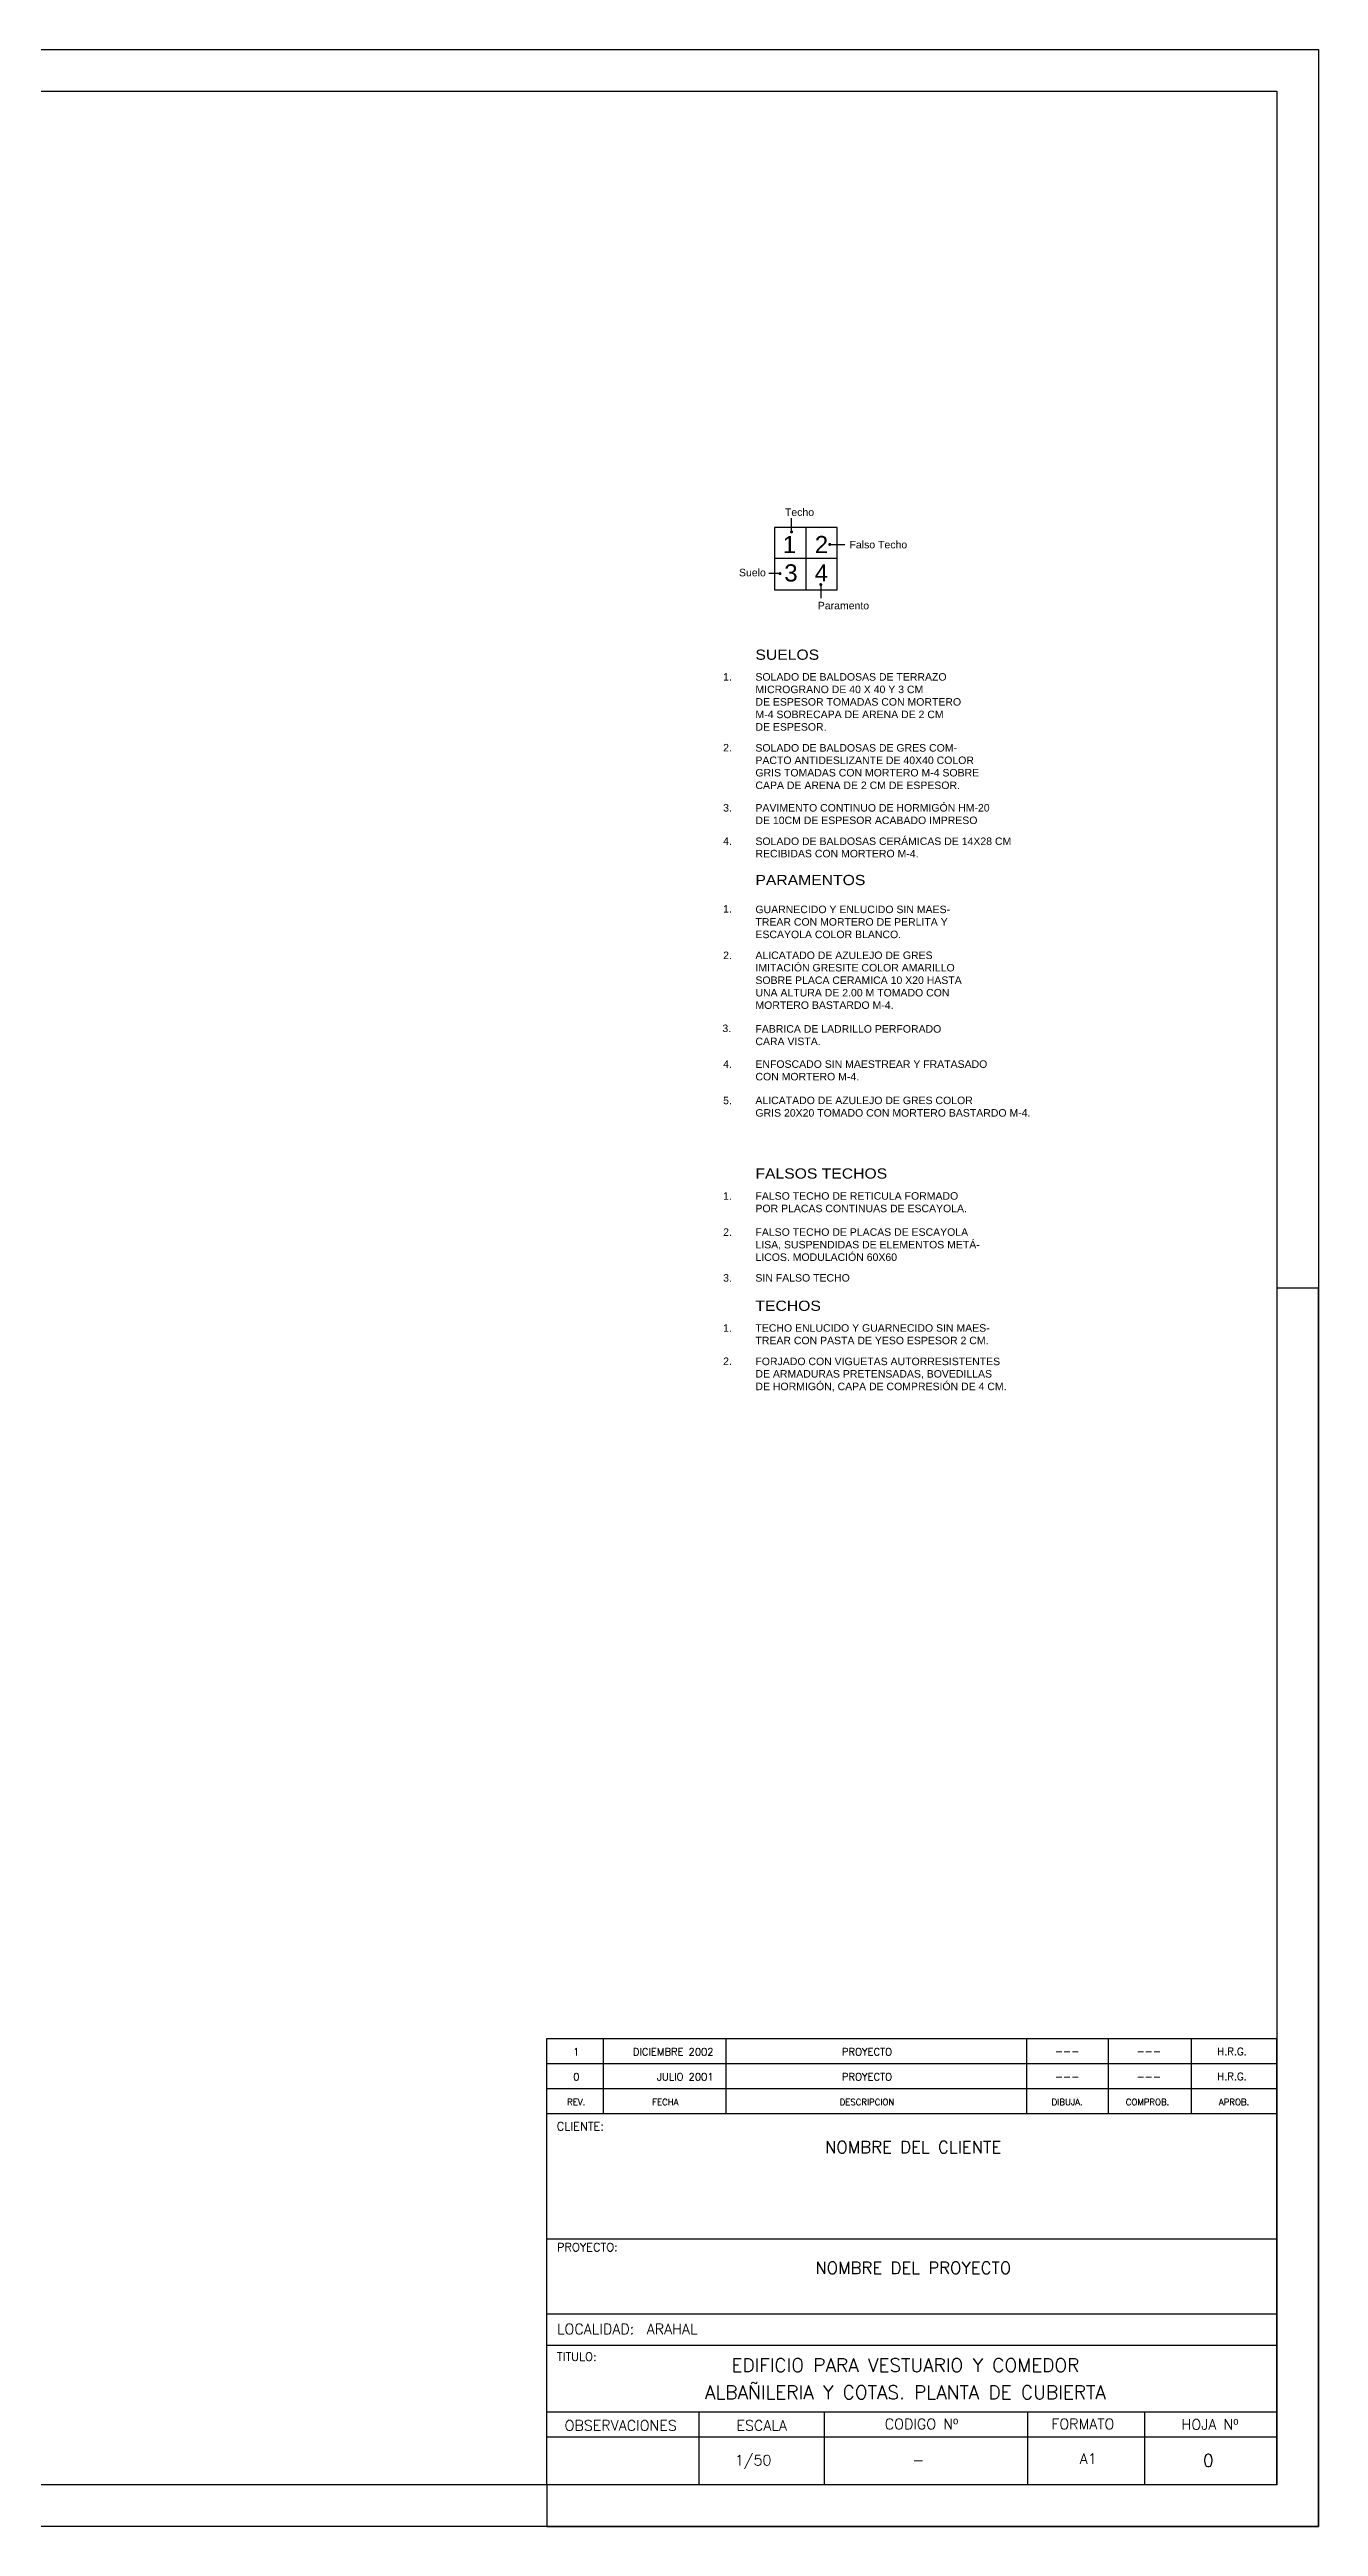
# Model space of a CAD drawing. Header units: millimetres. Extents: x 229 to 271.1, y 324 to 353.7.
# Drawn here: x 255.85 to 271.06, y 323.95 to 353.65 of the extents above; entities that cross this region are included whole.
import ezdxf
from ezdxf.enums import TextEntityAlignment as Align

# ---------------------------------------------------------------- set-up
doc = ezdxf.new("R2010")
doc.units = ezdxf.units.MM
doc.header["$MEASUREMENT"] = 0
for name, color, linetype in [('015', 1, 'Continuous'), ('06', 6, 'Continuous'), ('Albañilería', 4, 'Continuous'), ('TEXT', 7, 'Continuous'), ('TEXTOS', 7, 'Continuous')]:
    doc.layers.add(name, color=color, linetype=linetype)
doc.styles.add('ROMANS', font='romans', dxfattribs={"height": 6})
doc.styles.add('ROMANT', font='ROMANT.SHX')
doc.styles.add('SMALL', font='ARIAL.TTF', dxfattribs={"height": 0.1})
doc.styles.add('TITULOS', font='ARIAL.TTF')

# ---------------------------------------------------------------- blocks, each defined once
blk = doc.blocks.new('Albañil')
at = {"layer": 'Albañilería'}
for p, q in [((0, 0.25), (0, -0.25)), ((0.25, 0), (-0.25, 0))]:
    blk.add_line(p, q, dxfattribs=at)
blk.add_lwpolyline([(-0.25, -0.25), (0.25, -0.25), (0.25, 0.25), (-0.25, 0.25)], close=True, dxfattribs=at)
blk = doc.blocks.new('A1H')
at = {"layer": '015'}
blk.add_lwpolyline([(-831, -10), (-831, 584), (10, 584), (10, -10)], close=True, dxfattribs=at)
for points in [[(10, -10), (10, 287), (0, 287)], [(-175, 0), (-175, -10), (10, -10)]]:
    blk.add_lwpolyline(points, dxfattribs=at)
at = {"layer": '06'}
blk.add_lwpolyline([(-806, 0), (-806, 574), (0, 574), (0, 0)], close=True, dxfattribs=at)

msp = doc.modelspace()

# ---------------------------------------------------------------- linework, layer by layer
at = {"color": 6}
for p, q in [((261.81, 328.903), (261.81, 329.803)), ((261.81, 329.803), (270.56, 329.803)), ((270.56, 328.903), (270.56, 329.803)), ((261.81, 329.503), (270.56, 329.503)), ((261.81, 329.203), (270.56, 329.203)), ((261.81, 328.903), (270.56, 328.903)), ((261.81, 328.903), (270.56, 328.903)), ((261.81, 324.453), (261.81, 328.903)), ((270.56, 324.453), (270.56, 328.903)), ((261.81, 327.403), (270.56, 327.403)), ((261.81, 326.503), (270.56, 326.503)), ((261.81, 326.128), (270.56, 326.128)), ((261.81, 325.328), (270.56, 325.328)), ((270.56, 324.453), (261.81, 324.453))]:
    msp.add_line(p, q, dxfattribs=at)
at = {"color": 7}
for p, q in [((262.489, 328.903), (262.489, 329.803)), ((263.96, 328.903), (263.96, 329.803)), ((267.562, 328.903), (267.562, 329.803)), ((268.541, 328.903), (268.541, 329.803)), ((269.539, 328.903), (269.539, 329.803)), ((263.634, 324.453), (263.634, 325.328)), ((265.139, 324.453), (265.139, 325.328)), ((267.575, 324.453), (267.575, 325.328)), ((268.978, 324.453), (268.978, 325.33)), ((261.81, 325.028), (270.56, 325.028))]:
    msp.add_line(p, q, dxfattribs=at)
at = {"layer": 'Albañilería'}
for p, q in [((264.743, 347.869), (264.743, 348.035)), ((265.201, 347.719), (265.382, 347.719)), ((264.604, 347.369), (264.469, 347.369)), ((265.093, 347.238), (265.093, 347.073))]:
    msp.add_line(p, q, dxfattribs=at)
at = {"layer": 'Albañilería', "const_width": 0.0179}
for points in [[(264.734, 347.869, 1), (264.752, 347.869, 1)], [(265.192, 347.719, 1), (265.21, 347.719, 1)], [(264.595, 347.369, 1), (264.613, 347.369, 1)], [(265.084, 347.238, 1), (265.102, 347.238, 1)]]:
    msp.add_lwpolyline(points, format="xyb", close=True, dxfattribs=at)

# ---------------------------------------------------------------- block references
at = {"layer": 'Albañilería', "xscale": 1.5, "yscale": 1.5, "zscale": 1.5}
msp.add_blockref('Albañil', (264.915, 347.549), dxfattribs=at)
at = {"layer": 'TEXTOS', "linetype": 'Continuous', "ltscale": 0.07, "xscale": 0.04999999999995453, "yscale": 0.04999999999995453, "zscale": 0.05}
msp.add_blockref('A1H', (270.56, 324.453), dxfattribs=at)

# ---------------------------------------------------------------- texts
at = {"color": 7, "style": 'ROMANS'}
for s, height, p in [('1', 0.0875, (262.162, 329.601)), ('PROYECTO', 0.0875, (265.647, 329.601)), ('H.R.G.', 0.0875, (270.024, 329.605)), ('0', 0.0875, (262.162, 329.301)), ('PROYECTO', 0.0875, (265.647, 329.301)), ('---', 0.0875, (268.047, 329.605)), ('---', 0.0875, (269.026, 329.605)), ('H.R.G.', 0.0875, (270.024, 329.305)), ('REV.', 0.075, (262.162, 329.004)), ('FECHA', 0.075, (263.23, 329.004)), ('DESCRIPCION', 0.075, (265.647, 329.004)), ('DIBUJA.', 0.075, (268.047, 329.004)), ('---', 0.0875, (268.047, 329.305)), ('COMPROB.', 0.075, (269.011, 329.004)), ('---', 0.0875, (269.026, 329.305)), ('APROB.', 0.075, (270.048, 329.004)), ('OBSERVACIONES', 0.125, (262.695, 325.102)), ('ESCALA', 0.125, (264.386, 325.102)), ('CODIGO Nº', 0.125, (266.3, 325.119)), ('FORMATO', 0.125, (268.235, 325.119)), ('HOJA Nº', 0.125, (269.759, 325.114))]:
    msp.add_text(s, height=height, dxfattribs=at).set_placement(p, align=Align.CENTER)
for s, p in [('DICIEMBRE 2002', (263.808, 329.601)), ('JULIO 2001', (263.808, 329.301))]:
    msp.add_text(s, height=0.0875, dxfattribs=at).set_placement(p, align=Align.RIGHT)
for s, height, p in [('CLIENTE:', 0.1, (261.928, 328.702)), ('PROYECTO:', 0.1, (261.93, 327.252)), ('LOCALIDAD:', 0.125, (261.93, 326.258)), ('TITULO:', 0.1, (261.93, 325.939))]:
    msp.add_text(s, height=height, dxfattribs=at).set_placement(p)
at = {"color": 2, "style": 'ROMANT'}
for s, p in [('NOMBRE DEL CLIENTE', (266.2, 328.43)), ('NOMBRE DEL PROYECTO', (266.202, 326.981))]:
    msp.add_text(s, height=0.145, dxfattribs=at).set_placement(p, align=Align.CENTER)
at = {"style": 'ROMANS'}
for s, height, p in [('ARAHAL', 0.125, (263.006, 326.258)), ('A1', 0.125, (268.198, 324.703)), ('0', 0.15, (269.675, 324.671))]:
    msp.add_text(s, height=height, dxfattribs=at).set_placement(p)
for s, height, p in [('EDIFICIO PARA VESTUARIO Y COMEDOR', 0.1625, (266.108, 325.806)), ('ALBAÑILERIA Y COTAS. PLANTA DE CUBIERTA', 0.1625, (266.108, 325.481)), ('1/50', 0.125, (264.282, 324.685)), ('-', 0.125, (266.263, 324.688))]:
    msp.add_text(s, height=height, dxfattribs=at).set_placement(p, align=Align.CENTER)
at = {"layer": 'Albañilería', "style": 'TITULOS'}
for s, p in [('1', (264.638, 347.615)), ('2', (265.022, 347.615)), ('3', (264.656, 347.275)), ('4', (265.022, 347.275))]:
    msp.add_text(s, height=0.206, dxfattribs=at).set_placement(p)
at = {"layer": 'Albañilería', "style": 'SMALL', "width": 1.1}
for s, p in [('SUELOS', (264.31, 346.336)), ('PARAMENTOS', (264.31, 343.634)), ('FALSOS TECHOS', (264.31, 340.115)), ('TECHOS', (264.31, 338.529))]:
    msp.add_text(s, height=0.1225, dxfattribs=at).set_placement(p)
at = {"layer": 'TEXT', "style": 'SMALL'}
for s, p in [('Techo', (264.664, 348.061)), ('Falso Techo', (265.438, 347.672)), ('Suelo', (264.113, 347.337)), ('Paramento', (265.058, 346.941)), ('1.', (263.923, 346.086)), ('SOLADO DE BALDOSAS DE TERRAZO', (264.31, 346.086)), ('MICROGRANO DE 40 X 40 Y 3 CM', (264.31, 345.936)), ('DE ESPESOR TOMADAS CON MORTERO ', (264.31, 345.786)), ('M-4 SOBRECAPA DE ARENA DE 2 CM ', (264.31, 345.636)), ('DE ESPESOR.', (264.31, 345.486)), ('2.', (263.923, 345.237)), ('SOLADO DE BALDOSAS DE GRES COM-', (264.31, 345.235)), ('PACTO ANTIDESLIZANTE DE 40X40 COLOR ', (264.31, 345.086)), ('GRIS TOMADAS CON MORTERO M-4 SOBRE', (264.31, 344.937)), ('CAPA DE ARENA DE 2 CM DE ESPESOR.', (264.31, 344.786)), ('3.', (263.923, 344.516)), ('PAVIMENTO CONTINUO DE HORMIGÓN HM-20', (264.31, 344.516)), ('SOLADO DE BALDOSAS CERÁMICAS DE 14X28 CM', (264.31, 344.115)), ('DE 10CM DE ESPESOR ACABADO IMPRESO', (264.31, 344.366)), ('4.', (263.923, 344.117)), ('RECIBIDAS CON MORTERO M-4.', (264.31, 343.967)), ('1.', (263.923, 343.304)), ('GUARNECIDO Y ENLUCIDO SIN MAES-', (264.31, 343.298)), ('TREAR CON MORTERO DE PERLITA Y', (264.31, 343.148)), ('ESCAYOLA COLOR BLANCO.', (264.31, 342.998)), ('2.', (263.923, 342.747)), ('ALICATADO DE AZULEJO DE GRES', (264.31, 342.748)), ('SOBRE PLACA CERAMICA 10 X20 HASTA ', (264.31, 342.449)), ('IMITACIÓN GRESITE COLOR AMARILLO ', (264.31, 342.599)), ('UNA ALTURA DE 2.00 M TOMADO CON ', (264.31, 342.299)), ('MORTERO BASTARDO M-4. ', (264.31, 342.15)), ('3.', (263.914, 341.872)), ('FABRICA DE LADRILLO PERFORADO', (264.31, 341.865)), ('CARA VISTA.', (264.31, 341.715)), ('4.', (263.923, 341.443)), ('CON MORTERO M-4.', (264.31, 341.293)), ('ENFOSCADO SIN MAESTREAR Y FRATASADO ', (264.31, 341.443)), ('5.', (263.923, 341.007)), ('ALICATADO DE AZULEJO DE GRES COLOR', (264.31, 341.008)), ('GRIS 20X20 TOMADO CON MORTERO BASTARDO M-4.', (264.31, 340.858)), ('1.', (263.923, 339.862)), ('FALSO TECHO DE RETICULA FORMADO ', (264.31, 339.862)), ('POR PLACAS CONTINUAS DE ESCAYOLA.', (264.31, 339.712)), ('2.', (263.923, 339.428)), ('FALSO TECHO DE PLACAS DE ESCAYOLA', (264.31, 339.429)), ('LISA, SUSPENDIDAS DE ELEMENTOS METÁ-', (264.31, 339.278)), ('LICOS. MODULACIÓN 60X60', (264.31, 339.128)), ('3.', (263.923, 338.879)), ('SIN FALSO TECHO', (264.31, 338.88)), ('1.', (263.923, 338.279)), ('TECHO ENLUCIDO Y GUARNECIDO SIN MAES-', (264.31, 338.279)), ('TREAR CON PASTA DE YESO ESPESOR 2 CM.', (264.31, 338.129)), ('2.', (263.923, 337.88)), ('FORJADO CON VIGUETAS AUTORRESISTENTES ', (264.31, 337.878)), ('DE ARMADURAS PRETENSADAS, BOVEDILLAS', (264.31, 337.729)), ('DE HORMIGÓN, CAPA DE COMPRESIÓN DE 4 CM.', (264.31, 337.578))]:
    msp.add_text(s, height=0.09, rotation=360, dxfattribs=at).set_placement(p)

doc.saveas('drawing.dxf')
